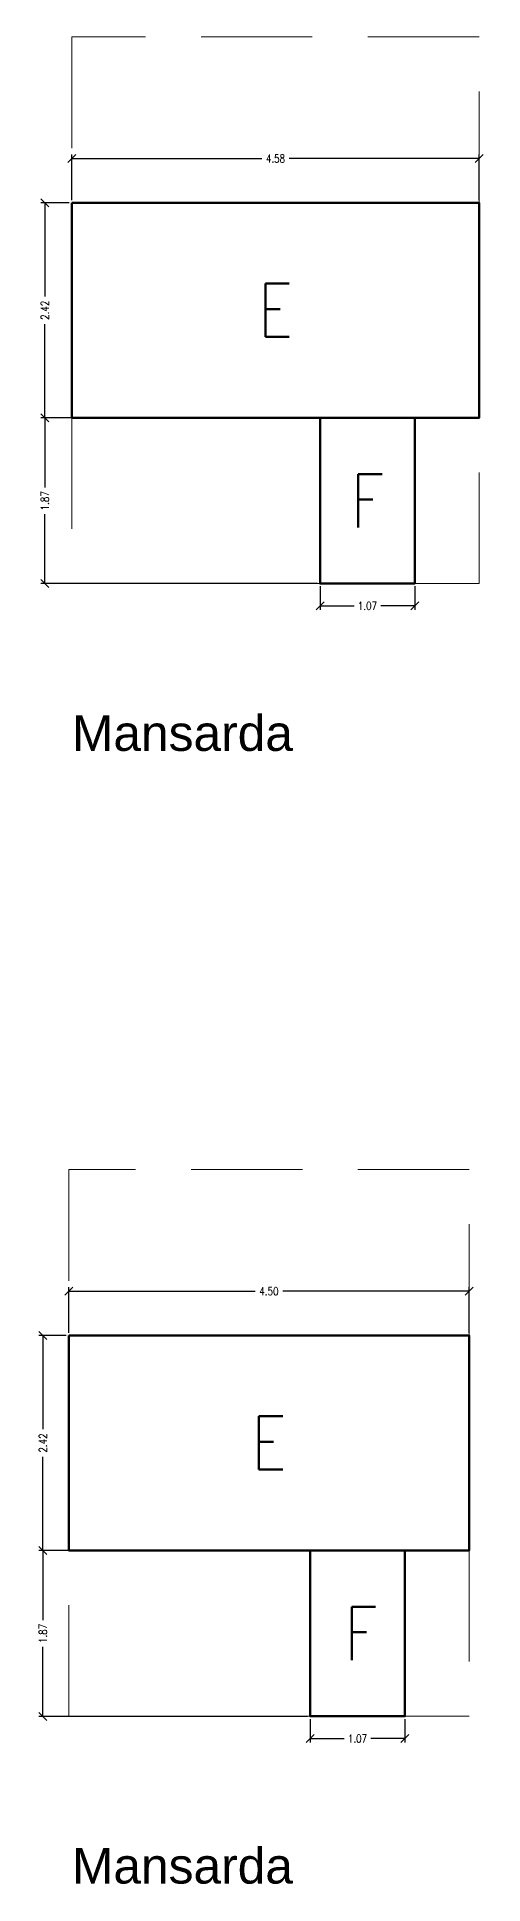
# Model space of a CAD drawing. Header units: metres. Extents: x 45 to 666, y -23 to 325.
# Drawn here: x 184.44 to 189.45, y 80.85 to 101.63 of the extents above; entities that cross this region are included whole.
import ezdxf

# ---------------------------------------------------------------- set-up
doc = ezdxf.new("R2010")
doc.units = ezdxf.units.M
doc.header["$LTSCALE"] = 5
doc.header["$MEASUREMENT"] = 0
doc.linetypes.add('HIDDEN', pattern=[0.375, 0.25, -0.125])
doc.layers.get('0').update_dxf_attribs({"color": 30})
doc.layers.get('DEFPOINTS').update_dxf_attribs({"color": 210})
for name, color, linetype, lineweight in [('A-ANNO-DIMS', 3, 'Continuous', 18), ('A-ANNO-TEXT', 3, 'Continuous', 18), ('A-AREA-LINE', 1, 'Continuous', 50), ('A-FLOR-OVHD', 3, 'HIDDEN', 18)]:
    doc.layers.add(name, color=color, linetype=linetype, lineweight=lineweight)
doc.styles.add('E-ARIAL', font='arial.ttf')
doc.styles.add('E-ROMANS', font='romans.shx', dxfattribs={"width": 0.8})
doc.dimstyles.new('E-0050_TICK_18', dxfattribs={"dimscale": 0.001, "dimtxt": 90, "dimasz": 90, "dimexe": 45, "dimexo": 30, "dimgap": 45, "dimtad": 0, "dimzin": 0, "dimdsep": 46, "dimtxsty": 'E-ROMANS', "dimblk": 'OBLIQUE', "dimcen": 45, "dimclrd": 256, "dimclre": 256, "dimclrt": 256, "dimadec": 0, "dimazin": 0, "dimtfac": 1, "dimtmove": 1, "dimatfit": 3, "dimldrblk": 'OPEN90', "dimfxl": 1, "dimtfill": 1, "dimtolj": 1, "dimtzin": 0, "dimarcsym": 0})

# ---------------------------------------------------------------- blocks, each defined once
blk = doc.blocks.new('_Oblique')
at = {"color": 0, "linetype": 'ByBlock', "lineweight": -2}
blk.add_line((-0.5, -0.5), (0.5, 0.5), dxfattribs=at)
blk = doc.blocks.new('*D361')
at = {"layer": 'A-ANNO-DIMS', "lineweight": -2, "transparency": 16777216}
for p, q in [((184.829, 99.792), (184.829, 100.303)), ((184.829, 100.258), (186.963, 100.258)), ((189.406, 100.258), (187.272, 100.258)), ((189.406, 99.792), (189.406, 100.303))]:
    blk.add_line(p, q, dxfattribs=at)
at = {"layer": 'DEFPOINTS', "color": 0, "transparency": 16777216}
for p in [(189.406, 100.258), (184.829, 99.762), (189.406, 99.762)]:
    blk.add_point(p, dxfattribs=at)
at = {"layer": 'A-ANNO-DIMS', "lineweight": -2, "transparency": 16777216, "xscale": 0.09, "yscale": 0.09, "zscale": 0.09, "rotation": 180}
blk.add_blockref('_Oblique', (184.829, 100.258), dxfattribs=at)
at = {"layer": 'A-ANNO-DIMS', "lineweight": -2, "transparency": 16777216, "xscale": 0.09, "yscale": 0.09, "zscale": 0.09}
blk.add_blockref('_Oblique', (189.406, 100.258), dxfattribs=at)
at = {"layer": 'A-ANNO-DIMS', "transparency": 16777216, "insert": (187.117, 100.258), "char_height": 0.09, "attachment_point": 5, "style": 'E-ROMANS', "bg_fill": 3, "box_fill_scale": 1.25, "bg_fill_color": 256, "bg_fill_true_color": 13158600, "bg_fill_transparency": 0}
blk.add_mtext('\\A1;4.58', dxfattribs=at)
blk = doc.blocks.new('_Open90')
at = {"color": 0, "linetype": 'ByBlock', "lineweight": -2}
for p, q in [((0, 0), (-1, 0)), ((-0.5, 0.5), (0, 0)), ((0, 0), (-0.5, -0.5))]:
    blk.add_line(p, q, dxfattribs=at)
blk = doc.blocks.new('*D362')
at = {"layer": 'A-ANNO-DIMS', "lineweight": -2, "transparency": 16777216}
for p, q in [((184.794, 87.05), (184.794, 87.562)), ((184.794, 87.517), (186.889, 87.517)), ((189.294, 87.517), (187.199, 87.517)), ((189.294, 87.05), (189.294, 87.562))]:
    blk.add_line(p, q, dxfattribs=at)
at = {"layer": 'DEFPOINTS', "color": 0, "transparency": 16777216}
for p in [(189.294, 87.517), (184.794, 87.02), (189.294, 87.02)]:
    blk.add_point(p, dxfattribs=at)
at = {"layer": 'A-ANNO-DIMS', "lineweight": -2, "transparency": 16777216, "xscale": 0.09, "yscale": 0.09, "zscale": 0.09, "rotation": 180}
blk.add_blockref('_Oblique', (184.794, 87.517), dxfattribs=at)
at = {"layer": 'A-ANNO-DIMS', "lineweight": -2, "transparency": 16777216, "xscale": 0.09, "yscale": 0.09, "zscale": 0.09}
blk.add_blockref('_Oblique', (189.294, 87.517), dxfattribs=at)
at = {"layer": 'A-ANNO-DIMS', "transparency": 16777216, "insert": (187.044, 87.517), "char_height": 0.09, "attachment_point": 5, "style": 'E-ROMANS', "bg_fill": 3, "box_fill_scale": 1.25, "bg_fill_color": 256, "bg_fill_true_color": 13158600, "bg_fill_transparency": 0}
blk.add_mtext('\\A1;4.50', dxfattribs=at)
blk = doc.blocks.new('*D363')
at = {"layer": 'A-ANNO-DIMS', "lineweight": -2, "transparency": 16777216}
for p, q in [((184.799, 99.762), (184.479, 99.762)), ((184.524, 99.762), (184.524, 98.706)), ((184.524, 97.342), (184.524, 98.397)), ((184.799, 97.342), (184.479, 97.342))]:
    blk.add_line(p, q, dxfattribs=at)
at = {"layer": 'DEFPOINTS', "color": 0, "transparency": 16777216}
for p in [(184.829, 99.762), (184.524, 97.342), (184.829, 97.342)]:
    blk.add_point(p, dxfattribs=at)
at = {"layer": 'A-ANNO-DIMS', "lineweight": -2, "transparency": 16777216, "xscale": 0.09, "yscale": 0.09, "zscale": 0.09}
for p, rotation in [((184.524, 99.762), 90), ((184.524, 97.342), 270)]:
    blk.add_blockref('_Oblique', p, dxfattribs=dict(at, rotation=rotation))
at = {"layer": 'A-ANNO-DIMS', "transparency": 16777216, "insert": (184.524, 98.552), "char_height": 0.09, "attachment_point": 5, "rotation": 90, "style": 'E-ROMANS', "bg_fill": 3, "box_fill_scale": 1.25, "bg_fill_color": 256, "bg_fill_true_color": 13158600, "bg_fill_transparency": 0}
blk.add_mtext('\\A1;2.42', dxfattribs=at)
blk = doc.blocks.new('*D364')
at = {"layer": 'A-ANNO-DIMS', "lineweight": -2, "transparency": 16777216}
for p, q in [((184.764, 87.02), (184.458, 87.02)), ((184.503, 87.02), (184.503, 85.965)), ((184.503, 84.6), (184.503, 85.656)), ((184.764, 84.6), (184.458, 84.6))]:
    blk.add_line(p, q, dxfattribs=at)
at = {"layer": 'DEFPOINTS', "color": 0, "transparency": 16777216}
for p in [(184.794, 87.02), (184.503, 84.6), (184.794, 84.6)]:
    blk.add_point(p, dxfattribs=at)
at = {"layer": 'A-ANNO-DIMS', "lineweight": -2, "transparency": 16777216, "xscale": 0.09, "yscale": 0.09, "zscale": 0.09}
for p, rotation in [((184.503, 87.02), 90), ((184.503, 84.6), 270)]:
    blk.add_blockref('_Oblique', p, dxfattribs=dict(at, rotation=rotation))
at = {"layer": 'A-ANNO-DIMS', "transparency": 16777216, "insert": (184.503, 85.81), "char_height": 0.09, "attachment_point": 5, "rotation": 90, "style": 'E-ROMANS', "bg_fill": 3, "box_fill_scale": 1.25, "bg_fill_color": 256, "bg_fill_true_color": 13158600, "bg_fill_transparency": 0}
blk.add_mtext('\\A1;2.42', dxfattribs=at)
blk = doc.blocks.new('*D365')
at = {"layer": 'A-ANNO-DIMS', "lineweight": -2, "transparency": 16777216}
for p, q in [((187.588, 97.342), (184.479, 97.342)), ((184.524, 97.342), (184.524, 96.559)), ((184.524, 95.477), (184.524, 96.26)), ((187.588, 95.477), (184.479, 95.477))]:
    blk.add_line(p, q, dxfattribs=at)
at = {"layer": 'DEFPOINTS', "color": 0, "transparency": 16777216}
for p in [(187.618, 97.342), (184.524, 95.477), (187.618, 95.477)]:
    blk.add_point(p, dxfattribs=at)
at = {"layer": 'A-ANNO-DIMS', "lineweight": -2, "transparency": 16777216, "xscale": 0.09, "yscale": 0.09, "zscale": 0.09}
for p, rotation in [((184.524, 97.342), 90), ((184.524, 95.477), 270)]:
    blk.add_blockref('_Oblique', p, dxfattribs=dict(at, rotation=rotation))
at = {"layer": 'A-ANNO-DIMS', "transparency": 16777216, "insert": (184.524, 96.409), "char_height": 0.09, "attachment_point": 5, "rotation": 90, "style": 'E-ROMANS', "bg_fill": 3, "box_fill_scale": 1.25, "bg_fill_color": 256, "bg_fill_true_color": 13158600, "bg_fill_transparency": 0}
blk.add_mtext('\\A1;1.87', dxfattribs=at)
blk = doc.blocks.new('*D366')
at = {"layer": 'A-ANNO-DIMS', "lineweight": -2, "transparency": 16777216}
for p, q in [((187.618, 95.447), (187.618, 95.182)), ((188.684, 95.447), (188.684, 95.182)), ((187.618, 95.227), (188.001, 95.227)), ((188.684, 95.227), (188.3, 95.227))]:
    blk.add_line(p, q, dxfattribs=at)
at = {"layer": 'DEFPOINTS', "color": 0, "transparency": 16777216}
for p in [(187.618, 95.477), (188.684, 95.477), (188.684, 95.227)]:
    blk.add_point(p, dxfattribs=at)
at = {"layer": 'A-ANNO-DIMS', "lineweight": -2, "transparency": 16777216, "xscale": 0.09, "yscale": 0.09, "zscale": 0.09, "rotation": 180}
blk.add_blockref('_Oblique', (187.618, 95.227), dxfattribs=at)
at = {"layer": 'A-ANNO-DIMS', "lineweight": -2, "transparency": 16777216, "xscale": 0.09, "yscale": 0.09, "zscale": 0.09}
blk.add_blockref('_Oblique', (188.684, 95.227), dxfattribs=at)
at = {"layer": 'A-ANNO-DIMS', "transparency": 16777216, "insert": (188.151, 95.227), "char_height": 0.09, "attachment_point": 5, "style": 'E-ROMANS', "bg_fill": 3, "box_fill_scale": 1.25, "bg_fill_color": 256, "bg_fill_true_color": 13158600, "bg_fill_transparency": 0}
blk.add_mtext('\\A1;1.07', dxfattribs=at)
blk = doc.blocks.new('*D789')
at = {"layer": 'A-ANNO-DIMS', "lineweight": -2, "transparency": 16777216}
for p, q in [((187.506, 82.705), (187.506, 82.44)), ((188.572, 82.705), (188.572, 82.44)), ((187.506, 82.485), (187.89, 82.485)), ((188.572, 82.485), (188.189, 82.485))]:
    blk.add_line(p, q, dxfattribs=at)
at = {"layer": 'DEFPOINTS', "color": 0, "transparency": 16777216}
for p in [(187.506, 82.735), (188.572, 82.735), (188.572, 82.485)]:
    blk.add_point(p, dxfattribs=at)
at = {"layer": 'A-ANNO-DIMS', "lineweight": -2, "transparency": 16777216, "xscale": 0.09, "yscale": 0.09, "zscale": 0.09, "rotation": 180}
blk.add_blockref('_Oblique', (187.506, 82.485), dxfattribs=at)
at = {"layer": 'A-ANNO-DIMS', "lineweight": -2, "transparency": 16777216, "xscale": 0.09, "yscale": 0.09, "zscale": 0.09}
blk.add_blockref('_Oblique', (188.572, 82.485), dxfattribs=at)
at = {"layer": 'A-ANNO-DIMS', "transparency": 16777216, "insert": (188.039, 82.485), "char_height": 0.09, "attachment_point": 5, "style": 'E-ROMANS', "bg_fill": 3, "box_fill_scale": 1.25, "bg_fill_color": 256, "bg_fill_true_color": 13158600, "bg_fill_transparency": 0}
blk.add_mtext('\\A1;1.07', dxfattribs=at)
blk = doc.blocks.new('*D367')
at = {"layer": 'A-ANNO-DIMS', "lineweight": -2, "transparency": 16777216}
for p, q in [((187.476, 84.6), (184.458, 84.6)), ((184.503, 84.6), (184.503, 83.817)), ((184.503, 82.735), (184.503, 83.518)), ((187.476, 82.735), (184.458, 82.735))]:
    blk.add_line(p, q, dxfattribs=at)
at = {"layer": 'DEFPOINTS', "color": 0, "transparency": 16777216}
for p in [(187.506, 84.6), (184.503, 82.735), (187.506, 82.735)]:
    blk.add_point(p, dxfattribs=at)
at = {"layer": 'A-ANNO-DIMS', "lineweight": -2, "transparency": 16777216, "xscale": 0.09, "yscale": 0.09, "zscale": 0.09}
for p, rotation in [((184.503, 84.6), 90), ((184.503, 82.735), 270)]:
    blk.add_blockref('_Oblique', p, dxfattribs=dict(at, rotation=rotation))
at = {"layer": 'A-ANNO-DIMS', "transparency": 16777216, "insert": (184.503, 83.668), "char_height": 0.09, "attachment_point": 5, "rotation": 90, "style": 'E-ROMANS', "bg_fill": 3, "box_fill_scale": 1.25, "bg_fill_color": 256, "bg_fill_true_color": 13158600, "bg_fill_transparency": 0}
blk.add_mtext('\\A1;1.87', dxfattribs=at)

msp = doc.modelspace()

# ---------------------------------------------------------------- linework, layer by layer
at = {"layer": 'A-AREA-LINE'}
for points in [[(184.8289, 99.7616), (189.4059, 99.7616), (189.4059, 97.3416), (184.8289, 97.3416)], [(187.6179, 97.3416), (188.6839, 97.3416), (188.6839, 95.4766), (187.6179, 95.4766)], [(184.7942, 87.0204), (189.2942, 87.0204), (189.2942, 84.6004), (184.7942, 84.6004)], [(187.5062, 84.6004), (188.5722, 84.6004), (188.5722, 82.7354), (187.5062, 82.7354)]]:
    msp.add_lwpolyline(points, close=True, dxfattribs=at)

# ---------------------------------------------------------------- texts
at = {"layer": 'A-ANNO-TEXT'}
for s, insert, char_height, attachment_point, style in [('E', (187.1174, 98.5516), 0.6, 5, 'E-ROMANS'), ('F', (188.1509, 96.4091), 0.6, 5, 'E-ROMANS'), ('Mansarda', (184.8289, 93.5899), 0.4, 7, 'E-ARIAL'), ('E', (187.0442, 85.8104), 0.6, 5, 'E-ROMANS'), ('F', (188.0777, 83.6679), 0.6, 5, 'E-ROMANS'), ('Mansarda', (184.8289, 80.8487), 0.4, 7, 'E-ARIAL')]:
    msp.add_mtext(s, dxfattribs=dict(at, insert=insert, char_height=char_height, attachment_point=attachment_point, style=style))

# ---------------------------------------------------------------- next in the draw order: dimensions: what is measured, and where the dimension line sits
at = {"layer": 'A-ANNO-DIMS'}
for base, p1, p2, picture, middle in [((189.4059, 100.2579), (184.8289, 99.7616), (189.4059, 99.7616), '*D361', (187.1174, 100.2579)), ((189.2942, 87.5167), (184.7942, 87.0204), (189.2942, 87.0204), '*D362', (187.0442, 87.5167)), ((188.5722, 82.4854), (187.5062, 82.7354), (188.5722, 82.7354), '*D789', (188.0392, 82.4854))]:
    dim = msp.add_linear_dim(base=base, p1=p1, p2=p2, dimstyle='E-0050_TICK_18', dxfattribs=at)
    dim.commit()
    dim.dimension.update_dxf_attribs({"geometry": picture, "text_midpoint": middle})

# ---------------------------------------------------------------- next in the draw order: linework, layer by layer
at = {"layer": 'A-FLOR-OVHD'}
msp.add_lwpolyline([(189.2942, 84.6004), (189.2942, 82.7354), (188.5722, 82.7354)], dxfattribs=at)

# ---------------------------------------------------------------- next in the draw order: dimensions: what is measured, and where the dimension line sits
at = {"layer": 'A-ANNO-DIMS'}
for base, p1, p2, picture, middle in [((184.5241, 97.3416), (184.8289, 99.7616), (184.8289, 97.3416), '*D363', (184.5241, 98.5516)), ((184.5027, 84.6004), (184.7942, 87.0204), (184.7942, 84.6004), '*D364', (184.5027, 85.8104))]:
    dim = msp.add_linear_dim(base=base, p1=p1, p2=p2, angle=90, dimstyle='E-0050_TICK_18', dxfattribs=at)
    dim.commit()
    dim.dimension.update_dxf_attribs({"geometry": picture, "text_midpoint": middle})

# ---------------------------------------------------------------- next in the draw order: linework, layer by layer
at = {"layer": 'A-FLOR-OVHD'}
for points in [[(189.4059, 99.7616), (189.4059, 101.6266), (184.8289, 101.6266), (184.8289, 99.7616)], [(189.2942, 87.0204), (189.2942, 88.8854), (184.7942, 88.8854), (184.7942, 87.0204)]]:
    msp.add_lwpolyline(points, dxfattribs=at)

# ---------------------------------------------------------------- next in the draw order: dimensions: what is measured, and where the dimension line sits
at = {"layer": 'A-ANNO-DIMS'}
for base, p1, p2, picture, middle in [((184.5240977087, 95.4766028145), (187.6178687379, 97.3416028145), (187.6178687379, 95.4766028145), '*D365', (184.5240977087, 96.4091028145)), ((184.5026851415, 82.7353869458), (187.5061560029, 84.6003869458), (187.5061560029, 82.7353869458), '*D367', (184.5026851415, 83.6678869458))]:
    dim = msp.add_linear_dim(base=base, p1=p1, p2=p2, angle=90, dimstyle='E-0050_TICK_18', dxfattribs=at)
    dim.commit()
    dim.dimension.update_dxf_attribs({"geometry": picture, "text_midpoint": middle})

# ---------------------------------------------------------------- next in the draw order: linework, layer by layer
at = {"layer": 'A-FLOR-OVHD'}
msp.add_lwpolyline([(187.5062, 82.7354), (184.7942, 82.7354), (184.7942, 84.6004)], dxfattribs=at)

# ---------------------------------------------------------------- next in the draw order: dimensions: what is measured, and where the dimension line sits
at = {"layer": 'A-ANNO-DIMS'}
dim = msp.add_linear_dim(base=(188.6839, 95.2266), p1=(187.6179, 95.4766), p2=(188.6839, 95.4766), dimstyle='E-0050_TICK_18', dxfattribs=at)
dim.commit()
dim.dimension.update_dxf_attribs({"geometry": '*D366', "text_midpoint": (188.1509, 95.2266)})

# ---------------------------------------------------------------- next in the draw order: linework, layer by layer
at = {"layer": 'A-FLOR-OVHD'}
for points in [[(184.8289, 97.3416), (184.8289, 95.4766), (187.6179, 95.4766)], [(188.6839, 95.4766), (189.4059, 95.4766), (189.4059, 97.3416)]]:
    msp.add_lwpolyline(points, dxfattribs=at)

doc.saveas('drawing.dxf')
